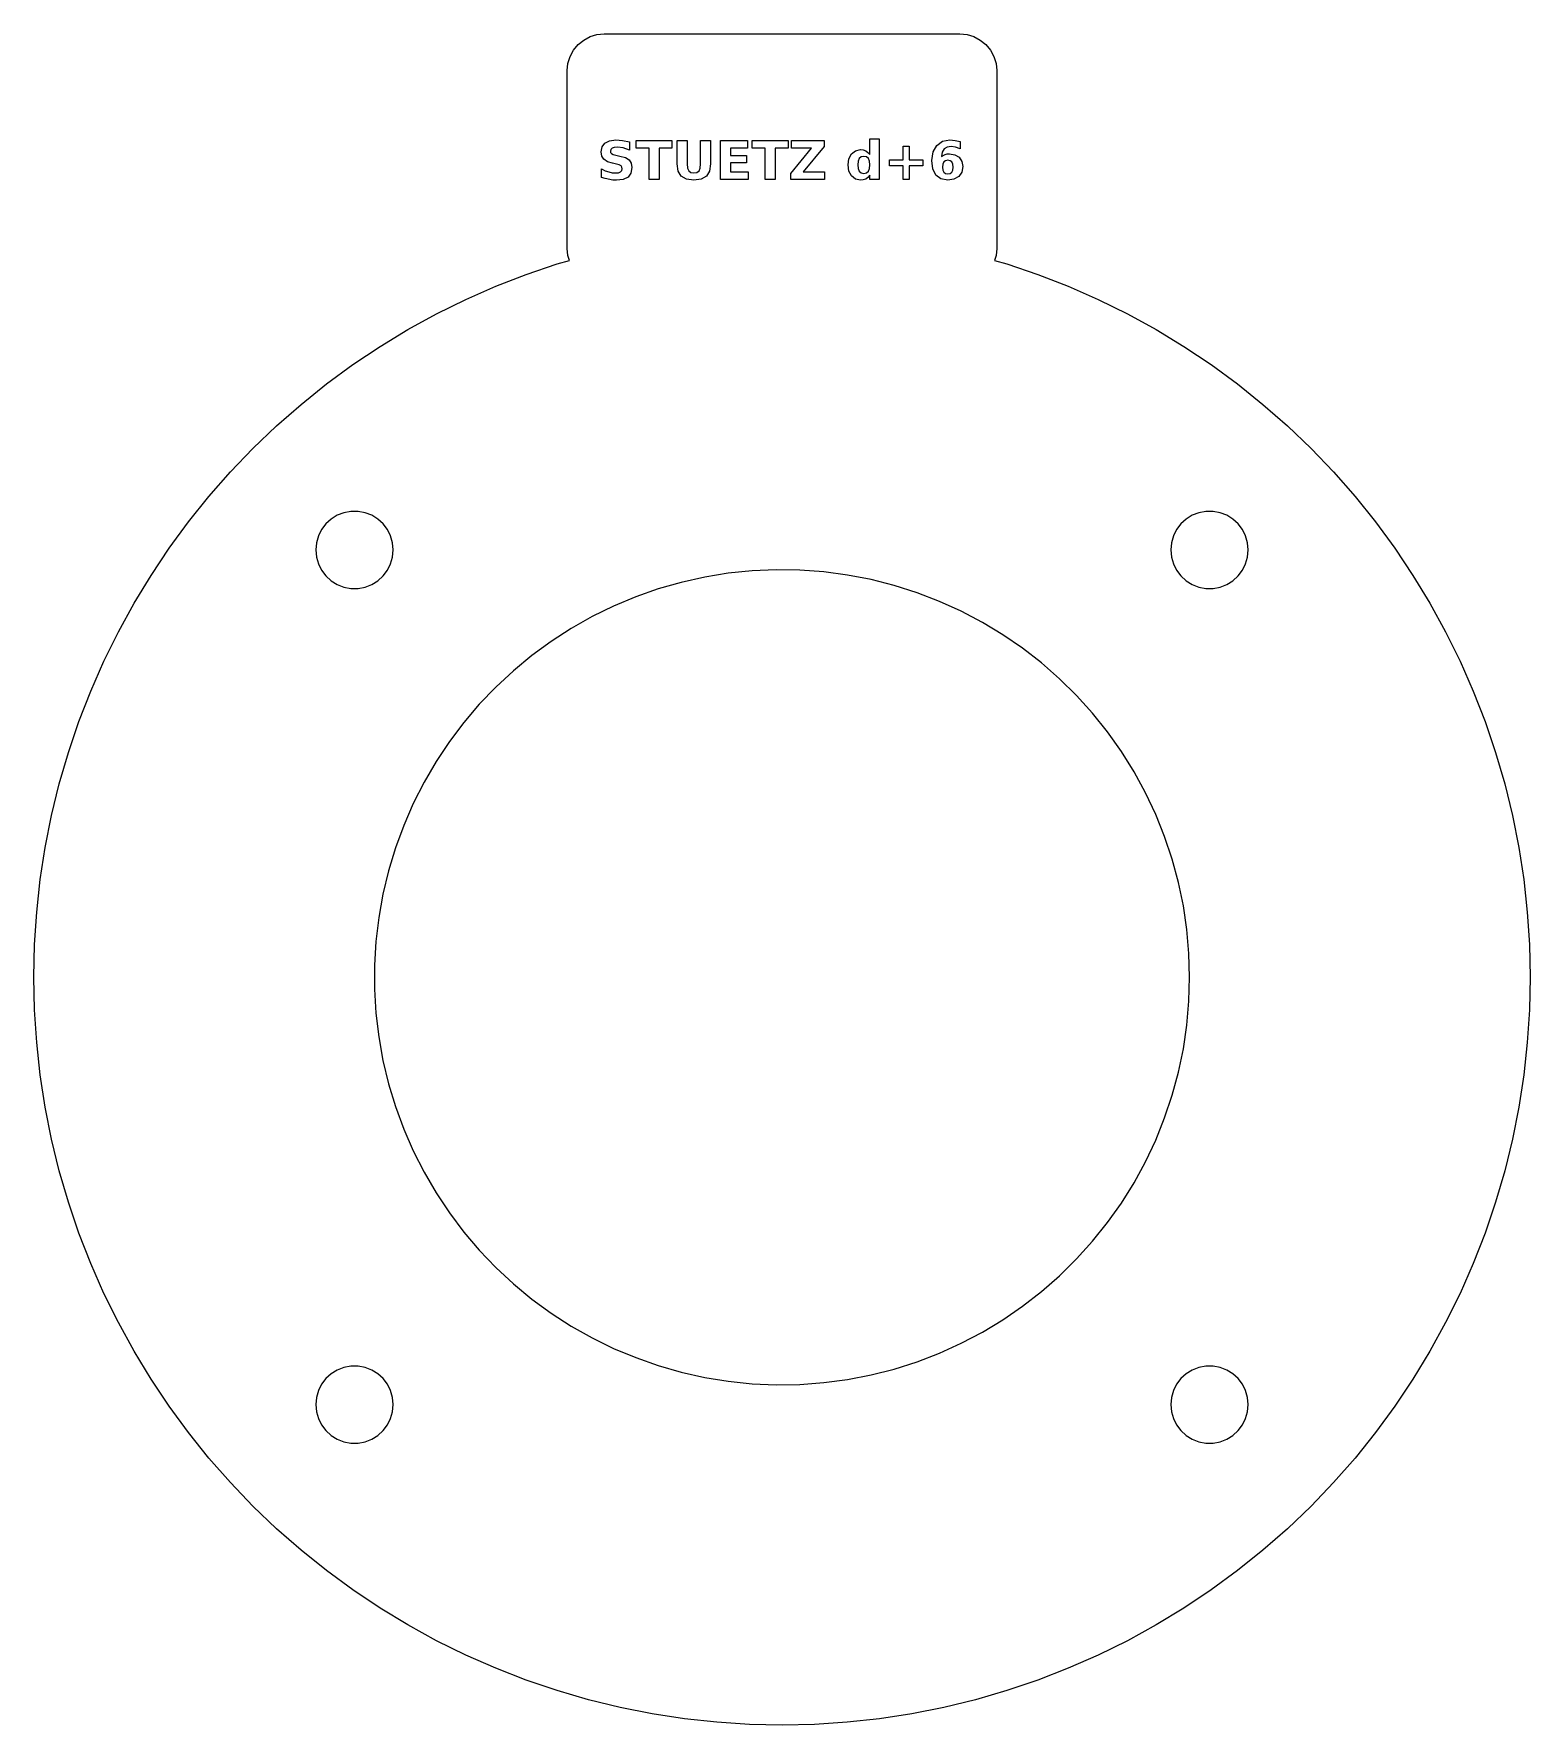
# Model space of a CAD drawing. Header units: millimetres. Extents: x -42.1 to 42.1, y -42.1 to 53.1.
import ezdxf

# ---------------------------------------------------------------- set-up
doc = ezdxf.new("R2010")
doc.units = ezdxf.units.MM
doc.layers.add('CUT', color=1, linetype='Continuous')
doc.layers.add('ENGRAVE', color=5, linetype='Continuous')

msp = doc.modelspace()

# ---------------------------------------------------------------- linework, layer by layer
at = {"layer": 'CUT'}
for points in [[(21.0375, 36.438), (22.6069, 35.4857), (24.1332, 34.4658), (25.6136, 33.3804), (27.0453, 32.2313), (28.4255, 31.021), (29.7515, 29.7515), (31.021, 28.4255), (32.2313, 27.0453), (33.3804, 25.6136), (34.4658, 24.1332), (35.4857, 22.6069), (36.438, 21.0375), (37.321, 19.4281), (38.1329, 17.7817), (38.8722, 16.1014), (39.5376, 14.3905), (40.1277, 12.6522), (40.6413, 10.8898), (41.0777, 9.1067), (41.4358, 7.3063), (41.7151, 5.4919), (41.9149, 3.6671), (42.035, 1.8353), (42.075, 0), (42.035, -1.8353), (41.9149, -3.6671), (41.7151, -5.4919), (41.4358, -7.3063), (41.0777, -9.1067), (40.6413, -10.8898), (40.1277, -12.6522), (39.5376, -14.3905), (38.8722, -16.1014), (38.1329, -17.7817), (37.321, -19.4281), (36.438, -21.0375), (35.4857, -22.6069), (34.4658, -24.1332), (33.3804, -25.6136), (32.2313, -27.0453), (31.021, -28.4255), (29.7515, -29.7515), (28.4255, -31.021), (27.0453, -32.2313), (25.6136, -33.3804), (24.1332, -34.4658), (22.6069, -35.4857), (21.0375, -36.438), (19.4281, -37.321), (17.7817, -38.1329), (16.1014, -38.8722), (14.3905, -39.5376), (12.6522, -40.1277), (10.8898, -40.6413), (9.1067, -41.0777), (7.3063, -41.4358), (5.4919, -41.7151), (3.6671, -41.9149), (1.8353, -42.035), (0, -42.075), (-1.8353, -42.035), (-3.6671, -41.9149), (-5.4919, -41.7151), (-7.3063, -41.4358), (-9.1067, -41.0777), (-10.8898, -40.6413), (-12.6522, -40.1277), (-14.3905, -39.5376), (-16.1014, -38.8722), (-17.7817, -38.1329), (-19.4281, -37.321), (-21.0375, -36.438), (-22.6069, -35.4857), (-24.1332, -34.4658), (-25.6136, -33.3804), (-27.0453, -32.2313), (-28.4255, -31.021), (-29.7515, -29.7515), (-31.021, -28.4255), (-32.2313, -27.0453), (-33.3804, -25.6136), (-34.4658, -24.1332), (-35.4857, -22.6069), (-36.438, -21.0375), (-37.321, -19.4281), (-38.1329, -17.7817), (-38.8722, -16.1014), (-39.5376, -14.3905), (-40.1277, -12.6522), (-40.6413, -10.8898), (-41.0777, -9.1067), (-41.4358, -7.3063), (-41.7151, -5.4919), (-41.9149, -3.6671), (-42.035, -1.8353), (-42.075, 0), (-42.035, 1.8353), (-41.9149, 3.6671), (-41.7151, 5.4919), (-41.4358, 7.3063), (-41.0777, 9.1067), (-40.6413, 10.8898), (-40.1277, 12.6522), (-39.5376, 14.3905), (-38.8722, 16.1014), (-38.1329, 17.7817), (-37.321, 19.4281), (-36.438, 21.0375), (-35.4857, 22.6069), (-34.4658, 24.1332), (-33.3804, 25.6136), (-32.2313, 27.0453), (-31.021, 28.4255), (-29.7515, 29.7515), (-28.4255, 31.021), (-27.0453, 32.2313), (-25.6136, 33.3804), (-24.1332, 34.4658), (-22.6069, 35.4857), (-21.0375, 36.438), (-19.4281, 37.321), (-17.7817, 38.1329), (-16.1014, 38.8722), (-14.3905, 39.5376), (-12.6522, 40.1277), (-11.9553, 40.3308), (-12.0355, 40.5951), (-12.075, 40.9963), (-12.075, 51.0037), (-12.0355, 51.4049), (-11.9174, 51.7942), (-11.7256, 52.153), (-11.4675, 52.4675), (-11.153, 52.7256), (-10.7942, 52.9174), (-10.4049, 53.0355), (-10.0037, 53.075), (10.0037, 53.075), (10.4049, 53.0355), (10.7942, 52.9174), (11.153, 52.7256), (11.4675, 52.4675), (11.7256, 52.153), (11.9174, 51.7942), (12.0355, 51.4049), (12.075, 51.0037), (12.075, 40.9963), (12.0355, 40.5951), (11.9553, 40.3308), (12.6522, 40.1277), (14.3905, 39.5376), (16.1014, 38.8722), (17.7817, 38.1329), (19.4281, 37.321)], [(-22.1927, 25.1865), (-22.4345, 25.5067), (-22.7311, 25.7771), (-23.0723, 25.9883), (-23.4465, 26.1333), (-23.841, 26.207), (-24.2423, 26.207), (-24.6368, 26.1333), (-25.011, 25.9883), (-25.3522, 25.7771), (-25.6487, 25.5067), (-25.8906, 25.1865), (-26.0695, 24.8272), (-26.1793, 24.4412), (-26.2163, 24.0416), (-26.1793, 23.642), (-26.0695, 23.256), (-25.8906, 22.8968), (-25.6487, 22.5766), (-25.3522, 22.3062), (-25.011, 22.0949), (-24.6368, 21.95), (-24.2423, 21.8762), (-23.841, 21.8762), (-23.4465, 21.95), (-23.0723, 22.0949), (-22.7311, 22.3062), (-22.4345, 22.5766), (-22.1927, 22.8968), (-22.0138, 23.256), (-21.904, 23.642), (-21.867, 24.0416), (-21.904, 24.4412), (-22.0138, 24.8272)], [(25.6487, 25.5067), (25.3522, 25.7771), (25.011, 25.9883), (24.6368, 26.1333), (24.2423, 26.207), (23.841, 26.207), (23.4465, 26.1333), (23.0723, 25.9883), (22.7311, 25.7771), (22.4345, 25.5067), (22.1927, 25.1865), (22.0138, 24.8272), (21.904, 24.4412), (21.867, 24.0416), (21.904, 23.642), (22.0138, 23.256), (22.1927, 22.8968), (22.4345, 22.5766), (22.7311, 22.3062), (23.0723, 22.0949), (23.4465, 21.95), (23.841, 21.8762), (24.2423, 21.8762), (24.6368, 21.95), (25.011, 22.0949), (25.3522, 22.3062), (25.6487, 22.5766), (25.8906, 22.8968), (26.0695, 23.256), (26.1793, 23.642), (26.2163, 24.0416), (26.1793, 24.4412), (26.0695, 24.8272), (25.8906, 25.1865)], [(21.9439, 6.6346), (21.5167, 7.911), (21.0154, 9.1602), (20.4416, 10.3777), (19.7973, 11.5595), (19.0848, 12.7014), (18.3064, 13.7996), (17.465, 14.8502), (16.5634, 15.8495), (15.6047, 16.7943), (14.5922, 17.6811), (13.5294, 18.507), (12.4199, 19.2692), (11.2676, 19.9648), (10.0765, 20.5917), (8.8507, 21.1476), (7.5943, 21.6305), (6.3118, 22.039), (5.0075, 22.3714), (3.6859, 22.6267), (2.3517, 22.804), (1.0093, 22.9027), (-0.3365, 22.9225), (-1.6812, 22.8632), (-3.0201, 22.7252), (-4.3486, 22.5088), (-5.6621, 22.2147), (-6.9561, 21.8442), (-8.226, 21.3983), (-9.4677, 20.8786), (-10.6767, 20.287), (-11.8489, 19.6255), (-12.9802, 18.8962), (-14.0668, 18.1019), (-15.1049, 17.2451), (-16.091, 16.3289), (-17.0216, 15.3565), (-17.8934, 14.331), (-18.7037, 13.2562), (-19.4494, 12.1357), (-20.1281, 10.9733), (-20.7374, 9.7732), (-21.2752, 8.5393), (-21.7397, 7.276), (-22.1292, 5.9876), (-22.4425, 4.6785), (-22.6784, 3.3534), (-22.8361, 2.0167), (-22.9151, 0.673), (-22.9151, -0.673), (-22.8361, -2.0167), (-22.6784, -3.3534), (-22.4425, -4.6785), (-22.1292, -5.9876), (-21.7397, -7.276), (-21.2752, -8.5393), (-20.7374, -9.7732), (-20.1281, -10.9733), (-19.4494, -12.1357), (-18.7037, -13.2562), (-17.8934, -14.331), (-17.0216, -15.3565), (-16.091, -16.3289), (-15.1049, -17.2451), (-14.0668, -18.1019), (-12.9802, -18.8962), (-11.8489, -19.6255), (-10.6767, -20.287), (-9.4677, -20.8786), (-8.226, -21.3983), (-6.9561, -21.8442), (-5.6621, -22.2147), (-4.3486, -22.5088), (-3.0201, -22.7252), (-1.6812, -22.8632), (-0.3365, -22.9225), (1.0093, -22.9027), (2.3517, -22.804), (3.6859, -22.6267), (5.0075, -22.3714), (6.3118, -22.039), (7.5943, -21.6305), (8.8507, -21.1476), (10.0765, -20.5917), (11.2676, -19.9648), (12.4199, -19.2692), (13.5294, -18.507), (14.5922, -17.6811), (15.6047, -16.7943), (16.5634, -15.8495), (17.465, -14.8502), (18.3064, -13.7996), (19.0848, -12.7014), (19.7973, -11.5595), (20.4416, -10.3777), (21.0154, -9.1602), (21.5167, -7.911), (21.9439, -6.6346), (22.2955, -5.3354), (22.5702, -4.0177), (22.767, -2.6862), (22.8855, -1.3454), (22.925, 0), (22.8855, 1.3454), (22.767, 2.6862), (22.5702, 4.0177), (22.2955, 5.3354)], [(-22.0138, -23.256), (-22.1927, -22.8968), (-22.4345, -22.5766), (-22.7311, -22.3062), (-23.0723, -22.0949), (-23.4465, -21.95), (-23.841, -21.8762), (-24.2423, -21.8762), (-24.6368, -21.95), (-25.011, -22.0949), (-25.3522, -22.3062), (-25.6487, -22.5766), (-25.8906, -22.8968), (-26.0695, -23.256), (-26.1793, -23.642), (-26.2163, -24.0416), (-26.1793, -24.4412), (-26.0695, -24.8272), (-25.8906, -25.1865), (-25.6487, -25.5067), (-25.3522, -25.7771), (-25.011, -25.9883), (-24.6368, -26.1333), (-24.2423, -26.207), (-23.841, -26.207), (-23.4465, -26.1333), (-23.0723, -25.9883), (-22.7311, -25.7771), (-22.4345, -25.5067), (-22.1927, -25.1865), (-22.0138, -24.8272), (-21.904, -24.4412), (-21.867, -24.0416), (-21.904, -23.642)], [(26.1793, -23.642), (26.0695, -23.256), (25.8906, -22.8968), (25.6487, -22.5766), (25.3522, -22.3062), (25.011, -22.0949), (24.6368, -21.95), (24.2423, -21.8762), (23.841, -21.8762), (23.4465, -21.95), (23.0723, -22.0949), (22.7311, -22.3062), (22.4345, -22.5766), (22.1927, -22.8968), (22.0138, -23.256), (21.904, -23.642), (21.867, -24.0416), (21.904, -24.4412), (22.0138, -24.8272), (22.1927, -25.1865), (22.4345, -25.5067), (22.7311, -25.7771), (23.0723, -25.9883), (23.4465, -26.1333), (23.841, -26.207), (24.2423, -26.207), (24.6368, -26.1333), (25.011, -25.9883), (25.3522, -25.7771), (25.6487, -25.5067), (25.8906, -25.1865), (26.0695, -24.8272), (26.1793, -24.4412), (26.2163, -24.0416)]]:
    msp.add_lwpolyline(points, close=True, dxfattribs=at)
at = {"layer": 'ENGRAVE'}
for points in [[(-9.2585, 46.6994), (-9.4343, 46.6854), (-9.5576, 46.6436), (-9.63, 46.5728), (-9.6541, 46.4711), (-9.6379, 46.3927), (-9.589, 46.3338), (-9.4972, 46.2884), (-9.1123, 46.2016), (-8.8003, 46.109), (-8.5938, 45.9784), (-8.4782, 45.7977), (-8.4396, 45.5538), (-8.4933, 45.2385), (-8.6543, 45.0156), (-8.9256, 44.8831), (-9.3101, 44.8389), (-9.5182, 44.8489), (-9.9368, 44.9277), (-10.1463, 44.9959), (-10.1463, 45.4717), (-9.9403, 45.3742), (-9.7413, 45.3039), (-9.5493, 45.2617), (-9.364, 45.2477), (-9.201, 45.263), (-9.0813, 45.3091), (-9.0079, 45.3841), (-8.9834, 45.4853), (-9, 45.5759), (-9.0499, 45.6433), (-9.1496, 45.6961), (-9.5341, 45.7914), (-9.8182, 45.8826), (-10.0141, 46.0155), (-10.1277, 46.1959), (-10.1655, 46.4298), (-10.1128, 46.7188), (-9.9546, 46.9323), (-9.6975, 47.0642), (-9.348, 47.1081), (-8.9773, 47.0809), (-8.5835, 46.9998), (-8.5835, 46.5367), (-8.9351, 46.6581)], [(-7.4791, 44.8816), (-7.4791, 46.6422), (-8.2057, 46.6422), (-8.2057, 47.0688), (-6.1901, 47.0688), (-6.1901, 46.6422), (-6.9152, 46.6422), (-6.9152, 44.8816)], [(-4.7827, 45.2828), (-4.6657, 45.37), (-4.5993, 45.5253), (-4.5771, 45.7577), (-4.5771, 47.0688), (-4.0132, 47.0688), (-4.0132, 45.7577), (-4.0714, 45.3524), (-4.2462, 45.0658), (-4.54, 44.8956), (-4.9563, 44.8389), (-5.3718, 44.8956), (-5.6655, 45.0658), (-5.8399, 45.3524), (-5.898, 45.7577), (-5.898, 47.0688), (-5.3341, 47.0688), (-5.3341, 45.7577), (-5.312, 45.5253), (-5.2455, 45.37), (-5.1289, 45.2828), (-4.9563, 45.2538)], [(-2.898, 45.8088), (-2.898, 45.3077), (-1.908, 45.3077), (-1.908, 44.8816), (-3.462, 44.8816), (-3.462, 47.0688), (-1.9404, 47.0688), (-1.9404, 46.6422), (-2.898, 46.6422), (-2.898, 46.2353), (-1.9971, 46.2353), (-1.9971, 45.8088)], [(-0.3832, 44.8816), (-0.9471, 44.8816), (-0.9471, 46.6422), (-1.6737, 46.6422), (-1.6737, 47.0688), (0.342, 47.0688), (0.342, 46.6422), (-0.3832, 46.6422)], [(0.4934, 44.8816), (0.4934, 45.2228), (1.6666, 46.6422), (0.5266, 46.6422), (0.5266, 47.0688), (2.3651, 47.0688), (2.3651, 46.7275), (1.1918, 45.3077), (2.3988, 45.3077), (2.3988, 44.8816)], [(4.5669, 44.8558), (4.406, 44.8389), (4.1298, 44.8991), (3.9077, 45.0798), (3.7618, 45.3557), (3.7132, 45.7005), (3.7618, 46.0451), (3.9077, 46.3206), (4.1298, 46.5013), (4.406, 46.5616), (4.5661, 46.5446), (4.707, 46.4936), (4.8325, 46.4068), (4.9465, 46.2822), (4.9465, 47.1611), (5.4738, 47.1611), (5.4738, 44.8816), (4.9465, 44.8816), (4.9465, 45.1187), (4.8326, 44.9932), (4.7074, 44.9064)], [(7.9212, 45.6494), (7.1566, 45.6494), (7.1566, 44.8816), (6.8079, 44.8816), (6.8079, 45.6494), (6.0434, 45.6494), (6.0434, 45.9948), (6.8079, 45.9948), (6.8079, 46.7627), (7.1566, 46.7627), (7.1566, 45.9948), (7.9212, 45.9948)], [(9.1273, 46.5958), (9.0159, 46.4222), (8.9632, 46.1809), (9.1723, 46.2883), (9.2904, 46.3154), (9.4188, 46.3244), (9.7216, 46.2753), (9.9598, 46.128), (10.1141, 45.9016), (10.1655, 45.6142), (10.108, 45.2976), (9.9354, 45.0508), (9.6664, 44.8919), (9.319, 44.8389), (8.9409, 44.9109), (8.659, 45.1267), (8.4839, 45.4751), (8.4255, 45.9438), (8.4939, 46.4276), (8.6988, 46.7955), (9.0227, 47.0279), (9.4479, 47.1053), (9.7409, 47.0819), (10.0221, 47.0116), (10.0221, 46.607), (9.7596, 46.7045), (9.5196, 46.7359), (9.2957, 46.7009)], [(4.8579, 45.3428), (4.9243, 45.4939), (4.9465, 45.7005), (4.9243, 45.907), (4.8579, 46.0577), (4.7493, 46.1501), (4.6005, 46.1809), (4.4532, 46.1501), (4.3451, 46.0577), (4.2786, 45.907), (4.2565, 45.7005), (4.2786, 45.4939), (4.3451, 45.3428), (4.4532, 45.2507), (4.6005, 45.22), (4.7493, 45.2507)], [(9.1955, 45.9371), (9.1029, 45.865), (9.0473, 45.7452), (9.0288, 45.5772), (9.0473, 45.4094), (9.1029, 45.2894), (9.1955, 45.2177), (9.3251, 45.1938), (9.4554, 45.2177), (9.5482, 45.2894), (9.6038, 45.4094), (9.6223, 45.5772), (9.6038, 45.7452), (9.5482, 45.865), (9.4554, 45.9371), (9.3251, 45.9611)]]:
    msp.add_lwpolyline(points, close=True, dxfattribs=at)

doc.saveas('drawing.dxf')
